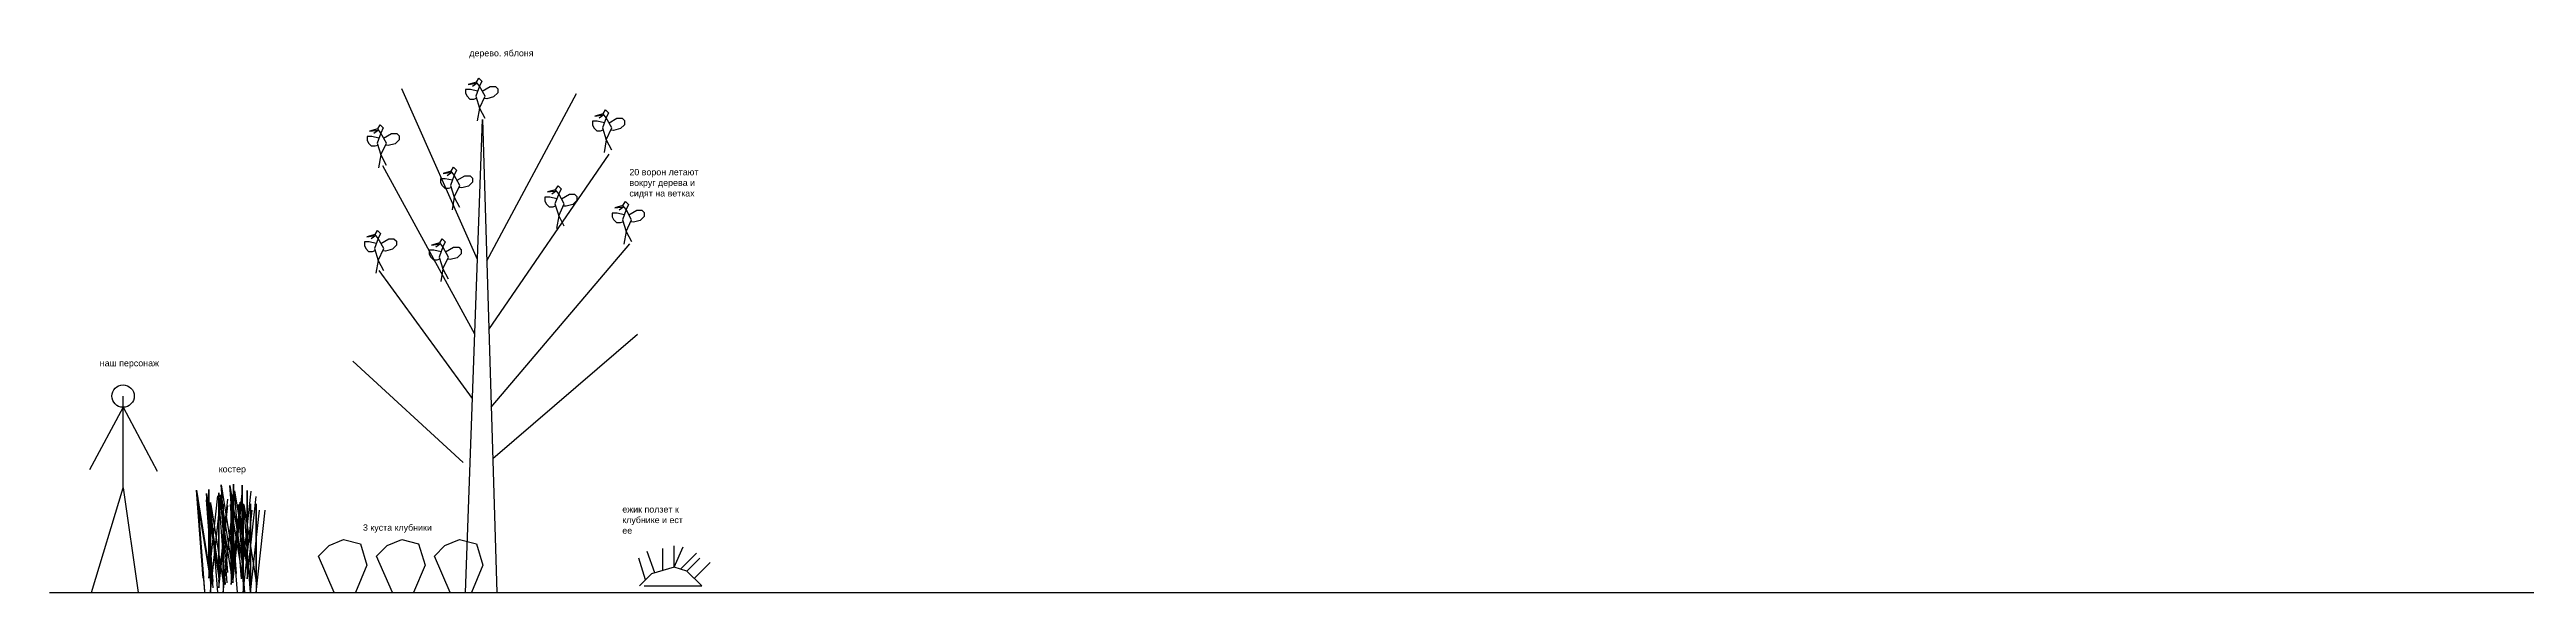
# Model space of a CAD drawing. Header units: millimetres. Extents: x 2 to 3903, y 523 to 736.
# Drawn here: x 2 to 977, y 523 to 736 of the extents above; entities that cross this region are included whole.
import ezdxf

# ---------------------------------------------------------------- set-up
doc = ezdxf.new("R2010")
doc.units = ezdxf.units.MM
doc.styles.get("Standard").update_dxf_attribs({"font": 'arial.ttf'})

msp = doc.modelspace()

# ---------------------------------------------------------------- linework, layer by layer
for p, q in [((169.63, 723.63), (166.43, 722.73)), ((166.43, 722.73), (169.97, 723.17)), ((169.97, 723.17), (168.12, 721.83)), ((170.86, 722), (169.38, 718.02)), ((169.63, 723.63), (170.59, 725.18)), ((170.86, 722), (169.63, 723.63)), ((170.59, 725.18), (171.79, 723.99)), ((171.79, 723.99), (170.86, 722)), ((173.04, 718.02), (170.86, 722)), ((171.95, 720.01), (175.07, 721.83)), ((175.07, 721.83), (177.1, 721.83)), ((177.1, 721.83), (178.02, 720.91)), ((170.05, 653.75), (140.28, 720.98)), ((167.33, 720.67), (165.41, 720.67)), ((165.41, 720.67), (165.41, 719.23)), ((165.41, 719.23), (165.96, 718.07)), ((165.96, 718.07), (167.09, 716.94)), ((167.09, 716.94), (168.63, 716.94)), ((170.12, 720.01), (167.33, 720.67)), ((168.63, 716.94), (169.63, 717.25)), ((169.38, 718.02), (170.86, 713.39)), ((170.86, 713.39), (169.98, 708.37)), ((170.86, 713.39), (173.04, 718.02)), ((170.86, 713.39), (172.93, 709.41)), ((173.77, 717.07), (172.65, 717.2)), ((173.71, 653.25), (209.1, 719.13)), ((176.44, 717.76), (173.77, 717.07)), ((178.02, 719.33), (176.44, 717.76)), ((178.02, 720.91), (178.02, 719.33)), ((219.54, 711.15), (220.5, 712.71)), ((220.5, 712.71), (221.7, 711.52)), ((128.5, 702.23), (126.58, 702.23)), ((126.58, 702.23), (126.58, 700.79)), ((130.8, 705.18), (127.6, 704.29)), ((127.6, 704.29), (131.14, 704.73)), ((131.29, 701.57), (128.5, 702.23)), ((131.14, 704.73), (129.29, 703.39)), ((132.03, 703.56), (130.55, 699.58)), ((130.8, 705.18), (131.76, 706.74)), ((132.03, 703.56), (130.8, 705.18)), ((131.76, 706.74), (132.96, 705.55)), ((132.96, 705.55), (132.03, 703.56)), ((134.21, 699.58), (132.03, 703.56)), ((133.12, 701.57), (136.24, 703.39)), ((136.24, 703.39), (138.27, 703.39)), ((138.27, 703.39), (139.19, 702.47)), ((139.19, 702.47), (139.19, 700.89)), ((165.4, 522.79), (172.01, 708.92)), ((172.01, 708.92), (177.69, 522.79)), ((217.24, 708.2), (215.32, 708.2)), ((215.32, 708.2), (215.32, 706.76)), ((215.32, 706.76), (215.87, 705.59)), ((215.87, 705.59), (217, 704.46)), ((219.54, 711.15), (216.34, 710.26)), ((216.34, 710.26), (219.88, 710.7)), ((217, 704.46), (218.54, 704.46)), ((220.03, 707.54), (217.24, 708.2)), ((219.88, 710.7), (218.02, 709.36)), ((218.54, 704.46), (219.54, 704.78)), ((220.76, 709.53), (219.29, 705.55)), ((219.29, 705.55), (220.76, 700.91)), ((220.76, 709.53), (219.54, 711.15)), ((221.7, 711.52), (220.76, 709.53)), ((222.95, 705.55), (220.76, 709.53)), ((220.76, 700.91), (222.95, 705.55)), ((221.86, 707.54), (224.98, 709.36)), ((223.68, 704.6), (222.56, 704.73)), ((226.35, 705.29), (223.68, 704.6)), ((224.98, 709.36), (227, 709.36)), ((227.93, 706.86), (226.35, 705.29)), ((227, 709.36), (227.93, 708.44)), ((227.93, 708.44), (227.93, 706.86)), ((126.58, 700.79), (127.13, 699.62)), ((127.13, 699.62), (128.26, 698.49)), ((128.26, 698.49), (129.8, 698.49)), ((129.8, 698.49), (130.8, 698.81)), ((130.55, 699.58), (132.03, 694.95)), ((132.03, 694.95), (131.15, 689.93)), ((132.03, 694.95), (134.21, 699.58)), ((132.03, 694.95), (134.1, 690.96)), ((134.94, 698.63), (133.82, 698.76)), ((137.61, 699.32), (134.94, 698.63)), ((139.19, 700.89), (137.61, 699.32)), ((174.53, 626.24), (221.92, 695.28)), ((220.76, 700.91), (219.89, 695.9)), ((220.76, 700.91), (222.84, 696.93)), ((169.01, 624.38), (132.8, 690.72)), ((157.41, 685.61), (155.49, 685.61)), ((155.49, 685.61), (155.49, 684.17)), ((155.49, 684.17), (156.04, 683.01)), ((156.04, 683.01), (157.17, 681.88)), ((159.71, 688.57), (156.51, 687.67)), ((156.51, 687.67), (160.05, 688.12)), ((160.2, 684.96), (157.41, 685.61)), ((160.05, 688.12), (158.19, 686.78)), ((160.93, 686.95), (159.46, 682.97)), ((159.46, 682.97), (160.93, 678.33)), ((159.71, 688.57), (160.67, 690.13)), ((160.93, 686.95), (159.71, 688.57)), ((160.67, 690.13), (161.87, 688.93)), ((161.87, 688.93), (160.93, 686.95)), ((163.12, 682.97), (160.93, 686.95)), ((160.93, 678.33), (163.12, 682.97)), ((162.03, 684.96), (165.15, 686.78)), ((166.52, 682.7), (163.85, 682.02)), ((165.15, 686.78), (167.17, 686.78)), ((168.1, 684.28), (166.52, 682.7)), ((167.17, 686.78), (168.1, 685.85)), ((168.1, 685.85), (168.1, 684.28)), ((200.82, 681.28), (201.79, 682.84)), ((201.79, 682.84), (202.98, 681.64)), ((157.17, 681.88), (158.71, 681.88)), ((158.71, 681.88), (159.71, 682.2)), ((160.93, 678.33), (160.06, 673.31)), ((160.93, 678.33), (163.01, 674.35)), ((163.85, 682.02), (162.73, 682.14)), ((198.53, 678.32), (196.61, 678.32)), ((196.61, 678.32), (196.61, 676.89)), ((196.61, 676.89), (197.16, 675.72)), ((197.16, 675.72), (198.29, 674.59)), ((200.82, 681.28), (197.62, 680.39)), ((197.62, 680.39), (201.17, 680.83)), ((198.29, 674.59), (199.83, 674.59)), ((201.31, 677.67), (198.53, 678.32)), ((201.17, 680.83), (199.31, 679.49)), ((199.83, 674.59), (200.82, 674.91)), ((202.05, 679.66), (200.58, 675.68)), ((200.58, 675.68), (202.05, 671.04)), ((202.05, 679.66), (200.82, 681.28)), ((202.98, 681.64), (202.05, 679.66)), ((204.23, 675.68), (202.05, 679.66)), ((202.05, 671.04), (204.23, 675.68)), ((203.14, 677.67), (206.27, 679.49)), ((204.97, 674.73), (203.84, 674.85)), ((207.64, 675.41), (204.97, 674.73)), ((206.27, 679.49), (208.29, 679.49)), ((209.21, 676.99), (207.64, 675.41)), ((208.29, 679.49), (209.21, 678.56)), ((209.21, 678.56), (209.21, 676.99)), ((227.36, 675.05), (224.15, 674.15)), ((224.15, 674.15), (227.7, 674.59)), ((227.7, 674.59), (225.84, 673.25)), ((228.58, 673.42), (227.11, 669.44)), ((227.36, 675.05), (228.32, 676.61)), ((228.58, 673.42), (227.36, 675.05)), ((228.32, 676.61), (229.51, 675.41)), ((229.51, 675.41), (228.58, 673.42)), ((230.76, 669.44), (228.58, 673.42)), ((229.67, 671.43), (232.8, 673.25)), ((232.8, 673.25), (234.82, 673.25)), ((234.82, 673.25), (235.74, 672.33)), ((129.74, 663.68), (126.53, 662.78)), ((126.53, 662.78), (130.08, 663.22)), ((130.08, 663.22), (128.22, 661.88)), ((129.74, 663.68), (130.7, 665.24)), ((130.96, 662.05), (129.74, 663.68)), ((130.7, 665.24), (131.9, 664.04)), ((131.9, 664.04), (130.96, 662.05)), ((202.05, 671.04), (201.18, 666.03)), ((202.05, 671.04), (204.12, 667.06)), ((225.06, 672.09), (223.14, 672.09)), ((223.14, 672.09), (223.14, 670.65)), ((223.14, 670.65), (223.69, 669.49)), ((223.69, 669.49), (224.82, 668.36)), ((224.82, 668.36), (226.36, 668.36)), ((227.84, 671.43), (225.06, 672.09)), ((226.36, 668.36), (227.35, 668.67)), ((227.11, 669.44), (228.58, 664.81)), ((228.58, 664.81), (227.71, 659.79)), ((228.58, 664.81), (230.76, 669.44)), ((228.58, 664.81), (230.65, 660.83)), ((231.5, 668.49), (230.37, 668.62)), ((234.17, 669.18), (231.5, 668.49)), ((235.74, 670.75), (234.17, 669.18)), ((235.74, 672.33), (235.74, 670.75)), ((127.44, 660.72), (125.52, 660.72)), ((125.52, 660.72), (125.52, 659.28)), ((125.52, 659.28), (126.07, 658.12)), ((126.07, 658.12), (127.2, 656.99)), ((127.2, 656.99), (128.74, 656.99)), ((130.23, 660.06), (127.44, 660.72)), ((128.74, 656.99), (129.73, 657.3)), ((130.96, 662.05), (129.49, 658.07)), ((129.49, 658.07), (130.96, 653.44)), ((130.96, 653.44), (130.09, 648.42)), ((133.14, 658.07), (130.96, 662.05)), ((130.96, 653.44), (133.14, 658.07)), ((130.96, 653.44), (133.04, 649.46)), ((132.05, 660.06), (135.18, 661.88)), ((133.88, 657.12), (132.76, 657.25)), ((136.55, 657.81), (133.88, 657.12)), ((135.18, 661.88), (137.2, 661.88)), ((138.13, 659.38), (136.55, 657.81)), ((137.2, 661.88), (138.13, 660.96)), ((138.13, 660.96), (138.13, 659.38)), ((152.93, 657.42), (151.01, 657.42)), ((151.01, 657.42), (151.01, 655.99)), ((151.01, 655.99), (151.56, 654.82)), ((151.56, 654.82), (152.69, 653.69)), ((155.23, 660.38), (152.03, 659.49)), ((152.03, 659.49), (155.57, 659.93)), ((152.69, 653.69), (154.23, 653.69)), ((155.72, 656.77), (152.93, 657.42)), ((155.57, 659.93), (153.71, 658.59)), ((154.23, 653.69), (155.23, 654.01)), ((156.45, 658.76), (154.98, 654.78)), ((154.98, 654.78), (156.45, 650.14)), ((155.23, 660.38), (156.19, 661.94)), ((156.45, 658.76), (155.23, 660.38)), ((156.19, 661.94), (157.39, 660.74)), ((157.39, 660.74), (156.45, 658.76)), ((158.64, 654.78), (156.45, 658.76)), ((156.45, 650.14), (158.64, 654.78)), ((157.54, 656.77), (160.67, 658.59)), ((159.37, 653.83), (158.25, 653.95)), ((162.04, 654.51), (159.37, 653.83)), ((160.67, 658.59), (162.69, 658.59)), ((163.62, 656.09), (162.04, 654.51)), ((162.69, 658.59), (163.62, 657.66)), ((163.62, 657.66), (163.62, 656.09)), ((175.47, 595.72), (230.03, 660.03)), ((168.11, 599.11), (131.38, 649.42)), ((156.45, 650.14), (155.58, 645.13)), ((156.45, 650.14), (158.53, 646.16)), ((176.08, 575.44), (233.1, 624.48)), ((164.49, 573.93), (121.04, 613.79)), ((30.51, 595.66), (17.32, 571.09)), ((30.51, 564), (30.51, 600.07)), ((30.51, 595.66), (43.96, 570.5)), ((18.13, 522.79), (30.51, 564)), ((30.51, 564), (36.52, 522.79)), ((62.11, 528.45), (59.44, 563.06)), ((59.44, 563.06), (64.33, 532.6)), ((62.66, 523.05), (59.99, 557.65)), ((59.99, 557.65), (64.89, 527.19)), ((62.7, 523.34), (60.03, 557.95)), ((60.03, 557.95), (64.92, 527.49)), ((66, 527.09), (63.33, 561.7)), ((63.33, 561.7), (68.22, 531.24)), ((66, 524.56), (63.33, 559.17)), ((63.33, 559.17), (68.22, 528.71)), ((64.33, 532.6), (64.33, 563.28)), ((64.33, 563.28), (64.33, 528.45)), ((64.33, 528.45), (67.89, 560.83)), ((64.89, 527.19), (64.89, 557.87)), ((64.89, 557.87), (64.89, 523.05)), ((64.92, 527.49), (64.92, 558.17)), ((64.92, 558.17), (64.92, 523.34)), ((67.78, 522.79), (65.11, 557.39)), ((65.11, 557.39), (70, 526.93)), ((68.22, 531.24), (68.22, 561.92)), ((68.22, 561.92), (68.22, 527.09)), ((70.89, 525.9), (68.22, 560.5)), ((68.22, 560.5), (73.11, 530.05)), ((68.22, 527.09), (71.78, 559.47)), ((68.22, 528.71), (68.22, 559.39)), ((68.22, 559.39), (68.22, 524.56)), ((68.22, 524.56), (71.78, 556.94)), ((71.56, 526.57), (68.89, 561.17)), ((68.89, 561.17), (73.78, 530.71)), ((71.78, 530.57), (69.11, 565.17)), ((69.11, 565.17), (74, 534.71)), ((70, 526.93), (70, 557.61)), ((70, 557.61), (70, 522.79)), ((75.23, 530.23), (72.56, 564.84)), ((72.56, 564.84), (77.45, 534.38)), ((75.56, 522.79), (72.89, 557.39)), ((72.89, 557.39), (77.79, 526.93)), ((73.11, 530.05), (73.11, 560.72)), ((73.11, 560.72), (73.11, 525.9)), ((73.11, 525.9), (76.67, 558.28)), ((73.78, 530.71), (73.78, 561.39)), ((73.78, 561.39), (73.78, 526.57)), ((73.78, 526.57), (77.34, 558.95)), ((74, 534.71), (74, 565.39)), ((74, 565.39), (74, 530.57)), ((74, 530.57), (77.56, 562.95)), ((77.12, 528.12), (74.45, 562.72)), ((74.45, 562.72), (79.34, 532.27)), ((78.45, 522.79), (75.78, 557.39)), ((75.78, 557.39), (80.68, 526.93)), ((77.45, 534.38), (77.45, 565.06)), ((77.45, 565.06), (77.45, 530.23)), ((77.45, 530.23), (81.01, 562.61)), ((77.79, 526.93), (77.79, 557.61)), ((77.79, 557.61), (77.79, 522.79)), ((80.68, 522.79), (78.01, 557.39)), ((78.01, 557.39), (82.9, 526.93)), ((79.34, 532.27), (79.34, 562.95)), ((79.34, 562.95), (79.34, 528.12)), ((79.34, 528.12), (82.9, 560.5)), ((80.68, 526.93), (80.68, 557.61)), ((80.68, 557.61), (80.68, 522.79)), ((82.9, 526.93), (82.9, 557.61)), ((82.9, 557.61), (82.9, 522.79)), ((64.89, 523.05), (68.44, 555.42)), ((64.92, 523.34), (68.48, 555.72)), ((70, 522.79), (73.56, 555.17)), ((77.79, 522.79), (81.34, 555.17)), ((80.68, 522.79), (84.23, 555.17)), ((82.9, 522.79), (86.46, 555.17)), ((107.47, 537.06), (111.64, 541.23)), ((113.69, 522.79), (107.47, 537.06)), ((111.64, 541.23), (117.36, 543.56)), ((117.36, 543.56), (124.01, 541.86)), ((124.01, 541.86), (126.55, 533.53)), ((130.36, 537.06), (134.53, 541.23)), ((136.58, 522.79), (130.36, 537.06)), ((134.53, 541.23), (140.25, 543.56)), ((140.25, 543.56), (146.89, 541.86)), ((146.89, 541.86), (149.44, 533.53)), ((153.11, 537.06), (157.28, 541.23)), ((159.33, 522.79), (153.11, 537.06)), ((157.28, 541.23), (163, 543.56)), ((163, 543.56), (169.64, 541.86)), ((169.64, 541.86), (172.19, 533.53)), ((239.95, 530.48), (236.83, 538.83)), ((242.99, 531.4), (242.99, 540.1)), ((247.45, 532.74), (247.45, 541.09)), ((247.45, 532.74), (250.99, 540.67)), ((250, 531.96), (256.26, 538.23)), ((126.55, 533.53), (122.03, 522.79)), ((149.44, 533.53), (144.92, 522.79)), ((172.19, 533.53), (167.66, 522.79)), ((236.2, 527.72), (233.55, 536.21)), ((238.53, 530.05), (233.86, 525.39)), ((247.45, 532.74), (238.53, 530.05)), ((252.55, 531.19), (247.45, 532.74)), ((252.55, 531.19), (257.57, 536.21)), ((258.35, 525.39), (252.55, 531.19)), ((255.45, 528.29), (261.69, 534.53)), ((1.57, 522.79), (3902.56, 522.79)), ((235.7, 525.39), (258.35, 525.39))]:
    msp.add_line(p, q)
msp.add_circle((30.51, 600.07), 4.42)

# ---------------------------------------------------------------- texts
at = {"char_height": 2.5, "attachment_point": 1}
for s, insert in [('дерево. яблоня', (166.85, 736.25)), ('20 ворон летают вокруг дерева и сидят на ветках', (229.89, 689.44)), ('наш персонаж', (21.35, 614.26)), ('костер', (68.21, 572.55)), ('ежик ползет к клубнике и ест ее', (227.1, 556.73)), ('3 куста клубники', (124.99, 549.57))]:
    msp.add_mtext_dynamic_manual_height_columns(s, width=28.4298, gutter_width=12.5, heights=[0], dxfattribs=dict(at, insert=insert))

doc.saveas('drawing.dxf')
